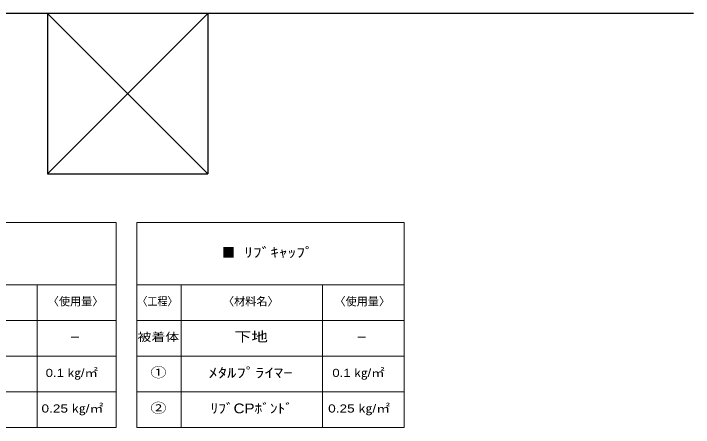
# Model space of a CAD drawing. Units: millimetres, scale not verified. Extents: x -133 to 130, y -86 to 84.
# Drawn here: x -23 to 129.7, y -85.7 to 7.3 of the extents above; entities that cross this region are included whole.
import ezdxf
from ezdxf.enums import TextEntityAlignment as Align

# ---------------------------------------------------------------- set-up
doc = ezdxf.new("R2010")
doc.units = ezdxf.units.MM
doc.header["$LTSCALE"] = 0.1
doc.layers.add('0-1_外形線', color=134, linetype='Continuous')
doc.layers.add('0-2_実線', color=134, linetype='Continuous')
doc.layers.add('0-4_Z_O-文字', color=151, linetype='Continuous', lineweight=18)
doc.styles.add('HGPｺﾞｼｯｸM', font='')
doc.styles.get('HGPｺﾞｼｯｸM').set_extended_font_data('HGPｺﾞｼｯｸM')

msp = doc.modelspace()

# ---------------------------------------------------------------- linework, layer by layer
at = {"layer": '0-1_外形線'}
for p, q in [((129.7135, 7.3139), (-132.8865, 7.3139)), ((-15.3773, 7.3139), (-15.3773, -28.6861)), ((20.6227, 7.3139), (20.6227, -28.6861)), ((-15.3773, -28.6861), (20.6227, -28.6861))]:
    msp.add_line(p, q, dxfattribs=at)
at = {"layer": '0-2_実線'}
for p, q in [((-15.3773, 7.3139), (20.6227, -28.6861)), ((20.6227, 7.3139), (-15.3773, -28.6861))]:
    msp.add_line(p, q, dxfattribs=at)
at = {"layer": '0-4_Z_O-文字', "color": 134}
for p, q in [((-59.9122, -39.6244), (0.0878, -39.6244)), ((0.0878, -39.6244), (0.0878, -85.6509)), ((4.7313, -39.6244), (64.7313, -39.6244)), ((4.7313, -39.6244), (4.7313, -85.6509)), ((64.7313, -39.6244), (64.7313, -85.6509)), ((-59.9122, -53.6509), (0.0878, -53.6509)), ((4.7313, -53.6509), (64.7313, -53.6509)), ((-59.9122, -61.6509), (0.0878, -61.6509)), ((4.7313, -61.6509), (64.7313, -61.6509)), ((-59.9122, -69.6509), (0.0878, -69.6509)), ((4.7313, -69.6509), (64.7313, -69.6509)), ((-59.9122, -77.6509), (0.0878, -77.6509)), ((4.7313, -77.6509), (64.7313, -77.6509)), ((-59.9122, -85.6509), (0.0878, -85.6509)), ((4.7313, -85.6509), (64.7313, -85.6509))]:
    msp.add_line(p, q, dxfattribs=at)
at = {"layer": '0-4_Z_O-文字', "color": 1}
for p, q in [((-17.6986, -53.6509), (-17.6986, -85.6509)), ((14.6605, -53.6509), (14.6605, -85.6509)), ((46.434, -53.6509), (46.434, -85.6509))]:
    msp.add_line(p, q, dxfattribs=at)

# ---------------------------------------------------------------- texts
at = {"layer": '0-4_Z_O-文字', "color": 6, "style": 'HGPｺﾞｼｯｸM', "width": 0.95}
msp.add_text('■', height=2.199, dxfattribs=at).set_placement((23.8582, -48.0996), align=Align.BOTTOM_LEFT)
at = {"layer": '0-4_Z_O-文字', "color": 134, "style": 'HGPｺﾞｼｯｸM'}
for s, height, width, p in [(' ﾘﾌﾞｷｬｯﾌﾟ', 2.199, 1.3, (27.7567, -48.0996)), ('〈工程〉', 1.833, 0.9, (4.8291, -58.8184)), ('下地', 2.199, 1.25, (26.6336, -67.0443)), ('被着体', 1.833, 1.25, (4.8418, -66.8184)), ('0.1 ㎏/㎡', 1.833, 1.2, (-15.7724, -74.8691)), ('①', 2.199, 1.2, (7.7619, -75.0519)), ('ﾒﾀﾙﾌﾟﾗｲﾏｰ', 2.199, 1.4, (20.7782, -75.1356)), ('0.1 ㎏/㎡', 1.833, 1.2, (48.6157, -74.8691)), ('0.25 ㎏/㎡', 1.833, 1.25, (-16.7178, -82.8691)), ('②', 2.199, 1.2, (7.7619, -83.0519)), ('ﾘﾌﾞCPﾎﾞﾝﾄﾞ', 2.199, 1.15, (21.2655, -83.1433)), ('0.25 ㎏/㎡', 1.833, 1.25, (47.6702, -82.8691))]:
    msp.add_text(s, height=height, dxfattribs=dict(at, width=width)).set_placement(p, align=Align.BOTTOM_LEFT)
for s, p in [('〈使用量〉', (-15.2965, -58.8184)), ('〈材料名〉', (24.0561, -58.8184)), ('〈使用量〉', (49.0916, -58.8184)), ('－', (-10.4234, -66.9009)), ('－', (53.9647, -66.9009))]:
    msp.add_text(s, height=1.833, dxfattribs=at).set_placement(p, align=Align.BOTTOM_LEFT)

doc.saveas('drawing.dxf')
